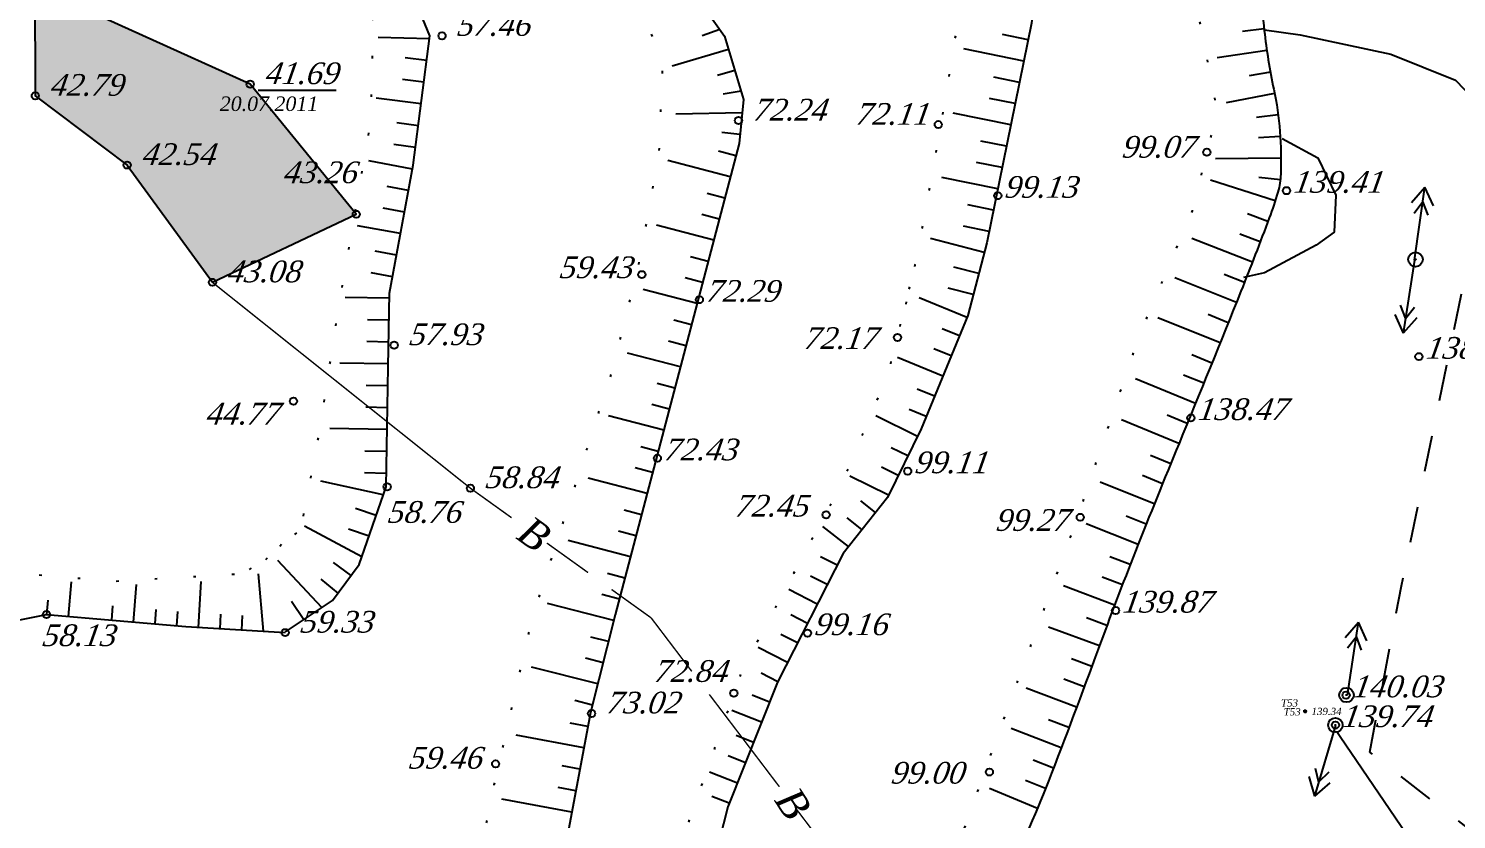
# Model space of a CAD drawing. Header units: millimetres. Extents: x 1400 to 7029, y -1119 to 1612.
# Drawn here: x 3238.3 to 3297.4, y 1371.9 to 1404.7 of the extents above; entities that cross this region are included whole.
import ezdxf
from ezdxf.enums import TextEntityAlignment as Align

# ---------------------------------------------------------------- set-up
doc = ezdxf.new("R2010")
doc.units = ezdxf.units.MM
doc.set_wipeout_variables(frame=1)
doc.linetypes.add('ADOT1', pattern=[1.6, 0.1, -1.5])
doc.linetypes.add('AHIDDEN2', pattern=[3, 1.5, -1.5])
for name, color, linetype in [('01_Горизонт_44', 7, 'Continuous'), ('01_Горизонт_58', 7, 'Continuous'), ('01_Горизонт_72', 7, 'Continuous'), ('01_Горизонт_86', 7, 'Continuous'), ('01_Завод', 7, 'Continuous'), ('01_Північ', 7, 'Continuous'), ('02_Горизонт_100', 7, 'Continuous'), ('02_Горизонт_112', 7, 'Continuous'), ('CONT-MNR', 7, 'Continuous'), ('NOMERA', 7, 'Continuous'), ('ВЫСОТЫ', 7, 'Continuous'), ('НАДЗЕМКА', 7, 'Continuous'), ('НОМЕРА', 7, 'Continuous'), ('ПИКЕТЫ', 7, 'Continuous'), ('РАСТИТ', 7, 'Continuous'), ('ТОЧКИ', 7, 'Continuous')]:
    doc.layers.add(name, color=color, linetype=linetype)
doc.styles.add('grad', font='timesi.ttf')
doc.styles.add('russ', font='timesi.ttf')
doc.styles.add('universw', font='timesi.ttf', dxfattribs={"oblique": 10})
doc.linetypes.add('TUBE1', pattern='A,3.5,-1,["В",grad,S=2,R=0,X=0,Y=-1],-2,3.5,-2,8,-2,8,-2,8,-2', length=42)

# ---------------------------------------------------------------- blocks, each defined once
blk = doc.blocks.new('A$C29341465')
at = {"color": 0, "linetype": 'ByBlock', "lineweight": -2}
for p, q in [((0.5, 1.25), (0, 1.25)), ((1.24, 2), (1.24, 2.5)), ((1.24, 0.5), (1.24, 0)), ((2, 1.25), (2.5, 1.25))]:
    blk.add_line(p, q, dxfattribs=at)
blk.add_circle((1.24, 1.25), 0.75, dxfattribs=at)
blk = doc.blocks.new('point_s')
at = {"color": 0, "xscale": 0.2, "yscale": 0.2, "zscale": 0.2}
blk.add_blockref('A$C29341465', (-0.25, -0.25), dxfattribs=at)
at = {"layer": 'NOMERA', "color": 1, "style": 'russ'}
blk.add_attdef('NN', text='', height=1, dxfattribs=at).set_placement((-2.16, 0.35), align=Align.BOTTOM_CENTER)
at = {"layer": 'ВЫСОТЫ', "color": 1, "style": 'russ'}
blk.add_attdef('H_VER', (0.88, -0.52), '', height=1, dxfattribs=at)
at = {"layer": 'ВЫСОТЫ', "color": 0, "style": 'russ'}
blk.add_attdef('H_ZEM', (1.19, -1.98), '', height=1, dxfattribs=at)
at = {"layer": 'НОМЕРА', "color": 1, "linetype": 'Continuous', "style": 'russ'}
blk.add_attdef('NAZV', text='', height=1, dxfattribs=at).set_placement((-0.62, -0.07), align=Align.MIDDLE_RIGHT)
at = {"layer": 'ТОЧКИ', "style": 'russ'}
for tag, p in [('T_ST--T_OR', (-0.02, -4.67)), ('H_ST-I-Z', (-0.02, -7.21)), ('S-G_UG-V_UG-V', (0.02, -9.54))]:
    blk.add_attdef(tag, text='', height=1, dxfattribs=at).set_placement(p, align=Align.CENTER)
blk = doc.blocks.new('108')
at = {"color": 0, "linetype": 'Continuous', "lineweight": 0}
blk.add_wipeout([(0.506, -0.115), (0.515, -0.061), (0.519, -0.007), (0.517, 0.047), (0.509, 0.101), (0.496, 0.154), (0.477, 0.205), (0.453, 0.253), (0.424, 0.299), (0.39, 0.342), (0.352, 0.381), (0.31, 0.416), (0.265, 0.446), (0.217, 0.471), (0.166, 0.491), (0.114, 0.506), (0.06, 0.515), (0.006, 0.519), (-0.048, 0.517), (-0.102, 0.509), (-0.155, 0.496), (-0.206, 0.477), (-0.255, 0.453), (-0.301, 0.424), (-0.343, 0.39), (-0.382, 0.352), (-0.417, 0.31), (-0.447, 0.265), (-0.472, 0.217), (-0.493, 0.166), (-0.507, 0.114), (-0.517, 0.06), (-0.52, 0.006), (-0.518, -0.048), (-0.51, -0.102), (-0.497, -0.155), (-0.478, -0.206), (-0.454, -0.255), (-0.425, -0.301), (-0.391, -0.343), (-0.353, -0.382), (-0.311, -0.417), (-0.266, -0.447), (-0.218, -0.472), (-0.167, -0.493), (-0.115, -0.507), (-0.061, -0.517), (-0.007, -0.52), (0.047, -0.518), (0.101, -0.51), (0.154, -0.497), (0.205, -0.478), (0.253, -0.454), (0.299, -0.425), (0.342, -0.391), (0.381, -0.353), (0.416, -0.311), (0.446, -0.266), (0.471, -0.218), (0.492, -0.167)], dxfattribs=at)
at = {"linetype": 'Continuous'}
h = blk.add_hatch(color=0, dxfattribs=at)
edge = h.paths.add_edge_path()
edge.add_arc((0, 0), 0.0196, 0, 360)
at = {"color": 0, "linetype": 'Continuous'}
for radius in [0.5, 0.0196]:
    blk.add_circle((0, 0), radius, dxfattribs=at)
blk = doc.blocks.new('115_3')
at = {"color": 0, "linetype": 'Continuous'}
for p, q in [((0, 0), (5.1, 0)), ((3.223, 0.492), (4.098, 0)), ((3.223, -0.492), (4.098, 0)), ((3.907, 0.759), (5.1, 0)), ((3.907, -0.759), (5.1, 0))]:
    blk.add_line(p, q, dxfattribs=at)

msp = doc.modelspace()

# ---------------------------------------------------------------- hatches: boundary and pattern name
at = {"linetype": 'Continuous', "lineweight": 50}
msp.add_hatch(color=4, dxfattribs=at).paths.add_polyline_path([(3238.5433, 1406.4555), (3238.5613, 1401.9315), (3242.3683, 1399.0635), (3245.8963, 1394.2035), (3251.8573, 1397.0205), (3247.4623, 1402.4145)])

# ---------------------------------------------------------------- linework, layer by layer
at = {"color": 3, "linetype": 'Continuous'}
msp.add_lwpolyline([(3238.5433, 1406.4555), (3238.5613, 1401.9315), (3242.3683, 1399.0635), (3245.8963, 1394.2035), (3251.8573, 1397.0205), (3247.4623, 1402.4145), (3238.5433, 1406.4555)], dxfattribs=at)
at = {"color": 5, "linetype": 'TUBE1', "const_width": 0.06, "flags": 128}
msp.add_lwpolyline([(3245.8963, 1394.2035), (3256.5823, 1385.6745)], dxfattribs=at)
at = {"color": 5, "linetype": 'Continuous', "const_width": 0.06, "flags": 128}
for points in [[(3256.5823, 1385.6745), (3258.2885, 1384.4503)], [(3259.751, 1383.401), (3261.4573, 1382.1767)], [(3262.4323, 1381.4772), (3264.0703, 1380.3019)], [(3264.0703, 1380.3019), (3265.7536, 1378.0845)], [(3266.4792, 1377.1287), (3269.3815, 1373.3055)], [(3270.1071, 1372.3497), (3273.0094, 1368.5266)]]:
    msp.add_lwpolyline(points, dxfattribs=at)
at = {"layer": '01_Горизонт_44', "linetype": 'Continuous'}
for p, q in [((3254.8918, 1404.2895), (3252.7622, 1404.3424)), ((3254.7757, 1403.3902), (3253.8831, 1403.5054)), ((3254.6595, 1402.4909), (3253.7669, 1402.6061)), ((3254.5434, 1401.5915), (3252.6742, 1401.8329)), ((3254.4273, 1400.6922), (3253.5347, 1400.8075)), ((3254.3111, 1399.7929), (3253.4186, 1399.9082)), ((3254.1861, 1398.895), (3252.3703, 1399.2308)), ((3254.0212, 1398.0033), (3253.1363, 1398.167)), ((3253.8564, 1397.1116), (3252.9714, 1397.2753)), ((3253.6915, 1396.22), (3251.9045, 1396.5504)), ((3253.5266, 1395.3283), (3252.6416, 1395.4919)), ((3253.3617, 1394.4366), (3252.4767, 1394.6003)), ((3253.2317, 1393.5414), (3251.3915, 1393.5762)), ((3253.2145, 1392.6348), (3252.3147, 1392.6518)), ((3253.1974, 1391.7282), (3252.2976, 1391.7452)), ((3253.1803, 1390.8215), (3251.1809, 1390.8593)), ((3253.1638, 1389.9149), (3252.2639, 1389.9312)), ((3253.1474, 1389.0083), (3252.2475, 1389.0246)), ((3253.1309, 1388.1016), (3250.7575, 1388.1446)), ((3253.1145, 1387.195), (3252.2146, 1387.2113)), ((3252.9729, 1385.4008), (3250.3917, 1385.963)), ((3253.098, 1386.2883), (3252.1982, 1386.3046)), ((3252.6788, 1384.5431), (3251.8274, 1384.835)), ((3252.0905, 1382.8276), (3249.707, 1384.0976)), ((3252.3846, 1383.6853), (3251.5333, 1383.9773)), ((3250.4336, 1380.7282), (3248.6014, 1382.6715)), ((3251.6407, 1382.0518), (3250.9183, 1382.5885)), ((3239.9328, 1380.3581), (3240.0568, 1381.797)), ((3242.624, 1380.1261), (3242.7589, 1381.6901)), ((3245.3163, 1379.9074), (3245.4316, 1381.8104)), ((3248.0125, 1379.744), (3247.8074, 1382.1191)), ((3251.0999, 1381.3239), (3250.4062, 1381.8994)), ((3239.0357, 1380.4354), (3239.0872, 1381.0332)), ((3241.727, 1380.2034), (3241.7785, 1380.8012)), ((3243.5211, 1380.0487), (3243.5727, 1380.6465)), ((3244.4182, 1379.9714), (3244.4697, 1380.5692)), ((3249.6785, 1380.2261), (3249.1802, 1380.9755)), ((3246.215, 1379.853), (3246.2513, 1380.4519)), ((3247.1138, 1379.7985), (3247.1501, 1380.3974))]:
    msp.add_line(p, q, dxfattribs=at)
at = {"layer": '01_Горизонт_44', "linetype": 'Continuous', "flags": 128}
for points in [[(3248.9235, 1379.724), (3250.8758, 1381.0222), (3251.9819, 1382.511), (3253.088, 1385.7366), (3253.178, 1390.7011), (3253.2357, 1393.7554), (3254.2161, 1399.0572), (3254.9082, 1404.4166), (3254.163, 1406.2315), (3250.979, 1409.1509), (3247.5722, 1409.4232), (3243.8927, 1409.3324), (3241.3943, 1409.4232), (3238.6688, 1410.3764), (3236.1705, 1411.7835)], [(3183.0323, 1380.9529), (3193.4683, 1379.4375), (3204.151, 1378.1706), (3213.2173, 1377.0195), (3221.8835, 1376.2039), (3226.119, 1375.54), (3228.6163, 1375.7205), (3231.5256, 1377.9526), (3233.9773, 1379.4345), (3239.0233, 1380.4365), (3244.7898, 1379.9393), (3248.9113, 1379.6895)]]:
    msp.add_lwpolyline(points, dxfattribs=at)
at = {"layer": '01_Горизонт_44', "linetype": 'ADOT1', "flags": 128}
for points in [[(3234.8986, 1409.9679), (3236.9881, 1408.1523), (3238.9868, 1407.3806), (3244.1199, 1407.426), (3249.2075, 1407.1083), (3251.0699, 1406.7906), (3252.5689, 1405.0658), (3252.4326, 1400.7991), (3251.1559, 1393.3995), (3250.2847, 1387.8132), (3249.6312, 1384.4033), (3248.5591, 1383.098), (3247.1139, 1382.0952)], [(3249.377, 1383.8263), (3247.4321, 1382.1395), (3241.854, 1381.8095), (3236.9733, 1382.2128), (3234.3311, 1382.3228), (3230.4045, 1380.5994), (3227.3953, 1378.0325), (3225.3277, 1377.2933), (3220.7406, 1377.5867), (3207.0015, 1379.311), (3202.4877, 1379.971), (3193.9192, 1380.6325), (3189.1853, 1381.1825), (3182.8603, 1380.9259)]]:
    msp.add_lwpolyline(points, dxfattribs=at)
at = {"layer": '01_Горизонт_44', "color": 0, "linetype": 'Continuous'}
msp.add_lwpolyline([(3247.7921, 1402.1686), (3251.0285, 1402.1686)], dxfattribs=at)
at = {"layer": '01_Горизонт_44', "color": 7, "linetype": 'Continuous'}
for centre in [(3255.4093, 1404.4155), (3247.4623, 1402.4145), (3238.5613, 1401.9315), (3242.3683, 1399.0635), (3251.8573, 1397.0205), (3245.8963, 1394.2035), (3253.4263, 1391.5995), (3249.2533, 1389.2775), (3253.1366, 1385.7301), (3239.0233, 1380.4365), (3248.9113, 1379.6895)]:
    msp.add_circle(centre, 0.15, dxfattribs=at)
at = {"layer": '01_Горизонт_58', "color": 0, "linetype": 'Continuous'}
for p, q in [((3266.9214, 1404.6712), (3266.1874, 1404.4111)), ((3267.2774, 1403.8517), (3264.9463, 1403.156)), ((3267.5361, 1402.9849), (3266.8174, 1402.7705)), ((3267.7947, 1402.1182), (3267.048, 1401.9978)), ((3267.841, 1401.2312), (3265.0908, 1401.1674)), ((3267.7509, 1400.3311), (3267.0047, 1400.4058)), ((3267.5804, 1399.4456), (3266.855, 1399.6362)), ((3267.3505, 1398.5708), (3264.7658, 1399.2498)), ((3267.1207, 1397.6959), (3266.3953, 1397.8865)), ((3266.661, 1395.9462), (3264.2897, 1396.5692)), ((3266.8909, 1396.8211), (3266.1655, 1397.0117)), ((3266.4312, 1395.0714), (3265.7058, 1395.262)), ((3266.2014, 1394.1966), (3265.476, 1394.3871)), ((3265.9716, 1393.3217), (3263.7354, 1393.9092)), ((3265.7417, 1392.4469), (3265.0163, 1392.6375)), ((3265.5119, 1391.572), (3264.7865, 1391.7626)), ((3265.2821, 1390.6972), (3263.0861, 1391.2741)), ((3265.0522, 1389.8224), (3264.3268, 1390.0129)), ((3264.8224, 1388.9475), (3264.097, 1389.1381)), ((3264.5926, 1388.0727), (3262.3045, 1388.6738)), ((3264.3627, 1387.1978), (3263.6374, 1387.3884)), ((3264.1329, 1386.323), (3263.4075, 1386.5136)), ((3263.9031, 1385.4482), (3261.4665, 1386.0883)), ((3263.6732, 1384.5733), (3262.9479, 1384.7639)), ((3263.2136, 1382.8236), (3260.6284, 1383.5028)), ((3263.4434, 1383.6985), (3262.718, 1383.889)), ((3262.9838, 1381.9488), (3262.2584, 1382.1394)), ((3262.7539, 1381.074), (3262.0285, 1381.2645)), ((3262.5262, 1380.1986), (3259.7821, 1380.8926)), ((3262.3044, 1379.3217), (3261.5773, 1379.5055)), ((3261.8609, 1377.5678), (3259.1139, 1378.2625)), ((3262.0827, 1378.4447), (3261.3556, 1378.6286)), ((3261.6391, 1376.6909), (3260.912, 1376.8748)), ((3261.4527, 1375.8062), (3260.7155, 1375.9443)), ((3261.2861, 1374.9172), (3258.4738, 1375.444)), ((3261.1196, 1374.0281), (3260.3824, 1374.1662)), ((3260.7865, 1372.25), (3257.8848, 1372.7936)), ((3260.953, 1373.139), (3260.2159, 1373.2771))]:
    msp.add_line(p, q, dxfattribs=at)
at = {"layer": '01_Горизонт_58', "color": 0, "linetype": 'ADOT1', "flags": 128}
msp.add_lwpolyline([(3246.5929, 1328.3785), (3247.0099, 1331.4339), (3248.3724, 1336.9337), (3249.9871, 1342.7861), (3250.5988, 1344.8693), (3253.1649, 1353.4763), (3255.0119, 1359.0825), (3256.1485, 1366.3209), (3257.5748, 1373.3798), (3259.1376, 1380.2633), (3262.4856, 1390.5925), (3263.6223, 1395.2052), (3264.4037, 1399.605), (3264.5457, 1403.0822), (3263.4104, 1406.5944), (3262.2738, 1409.362), (3262.7, 1410.8523), (3263.6946, 1412.2716), (3265.4705, 1413.7618), (3265.9678, 1415.6069), (3264.547, 1416.9552), (3262.4869, 1417.381), (3260.0006, 1417.0972), (3253.8913, 1416.8133), (3252.3995, 1416.3875), (3247.2848, 1415.394), (3244.4259, 1414.6959), (3241.7264, 1415.6185), (3238.7428, 1418.2441), (3236.3986, 1421.2956), (3233.9122, 1426.405), (3232.2784, 1429.4565), (3226.986, 1438.9658), (3225.2101, 1441.8753), (3225.7071, 1447.0696)], dxfattribs=at)
at = {"layer": '01_Горизонт_58', "color": 0, "linetype": 'Continuous', "flags": 128}
msp.add_lwpolyline([(3265.9243, 1406.0886), (3267.115, 1404.396), (3267.8959, 1401.7792), (3267.7127, 1399.9493), (3262.5847, 1380.43), (3261.5593, 1376.3754), (3259.0065, 1362.7488), (3255.1898, 1348.7378), (3249.9865, 1336.3052), (3248.0387, 1330.8784), (3246.9543, 1328.4062)], dxfattribs=at)
at = {"layer": '01_Горизонт_58', "color": 7, "linetype": 'Continuous'}
for centre in [(3267.6883, 1400.9055), (3263.6833, 1394.5215), (3266.0678, 1393.4831), (3264.3276, 1386.9141), (3256.5823, 1385.6745), (3261.6043, 1376.3415), (3257.6293, 1374.2505)]:
    msp.add_circle(centre, 0.15, dxfattribs=at)
at = {"layer": '01_Горизонт_72', "linetype": 'Continuous'}
for p, q in [((3279.6841, 1404.2522), (3278.6299, 1404.4665)), ((3279.5047, 1403.3699), (3277.0248, 1403.8742)), ((3279.3253, 1402.4877), (3278.2711, 1402.7021)), ((3279.1459, 1401.6055), (3278.0917, 1401.8199)), ((3278.9665, 1400.7233), (3276.5836, 1401.2078)), ((3278.7871, 1399.8411), (3277.7329, 1400.0554)), ((3278.6078, 1398.9589), (3277.5536, 1399.1732)), ((3278.4284, 1398.0767), (3276.117, 1398.5466)), ((3278.249, 1397.1944), (3277.1948, 1397.4088)), ((3278.0696, 1396.3122), (3277.0154, 1396.5266)), ((3277.8679, 1395.4352), (3275.6486, 1396.0138)), ((3277.6408, 1394.564), (3276.6073, 1394.8335)), ((3277.4137, 1393.6929), (3276.3802, 1393.9623))]:
    msp.add_line(p, q, dxfattribs=at)
at = {"layer": '01_Горизонт_72', "color": 0, "linetype": 'Continuous'}
for p, q in [((3277.1143, 1392.7547), (3275.1688, 1393.555)), ((3276.8428, 1391.9863), (3276.1273, 1392.2806)), ((3276.4992, 1391.1508), (3275.7836, 1391.4452)), ((3276.1555, 1390.3154), (3274.2782, 1391.0876)), ((3275.8118, 1389.4799), (3275.0962, 1389.7743)), ((3275.4681, 1388.6444), (3274.7526, 1388.9388)), ((3275.1026, 1387.8188), (3273.3761, 1388.6691)), ((3274.7034, 1387.0084), (3274.0078, 1387.351)), ((3274.3043, 1386.198), (3273.6087, 1386.5405)), ((3273.9052, 1385.3875), (3272.3064, 1386.1749)), ((3273.3628, 1384.6677), (3272.7539, 1385.1504)), ((3272.2404, 1383.2518), (3271.1828, 1384.0902)), ((3272.8016, 1383.9597), (3272.1927, 1384.4425)), ((3271.7713, 1382.4848), (3271.0799, 1382.8363)), ((3271.3619, 1381.6795), (3270.6705, 1382.031)), ((3270.9525, 1380.8742), (3269.7762, 1381.4722)), ((3270.5431, 1380.0689), (3269.8517, 1380.4204)), ((3270.1337, 1379.2636), (3269.4423, 1379.6151)), ((3269.7243, 1378.4583), (3268.5062, 1379.0776)), ((3269.3149, 1377.653), (3268.6235, 1378.0045)), ((3268.9786, 1376.8147), (3268.2602, 1377.1009)), ((3268.6442, 1375.9754), (3267.4076, 1376.4682)), ((3268.3098, 1375.1362), (3267.5914, 1375.4225)), ((3267.9754, 1374.297), (3267.257, 1374.5833)), ((3267.6411, 1373.4578), (3266.4938, 1373.9149)), ((3267.3067, 1372.6185), (3266.5882, 1372.9048))]:
    msp.add_line(p, q, dxfattribs=at)
at = {"layer": '01_Горизонт_72', "linetype": 'Continuous', "flags": 128}
msp.add_lwpolyline([(3244.5508, 1446.4994), (3245.3849, 1445.5947), (3246.1261, 1444.4964), (3246.9414, 1441.6828), (3248.3845, 1437.2187), (3249.7466, 1434.4471), (3251.9157, 1434.2959), (3256.7585, 1434.044), (3261.4499, 1434.2455), (3265.5865, 1434.5983), (3269.2186, 1434.3463), (3277.3151, 1433.2881), (3279.232, 1431.6251), (3280.0896, 1428.7023), (3280.8463, 1424.9228), (3280.7958, 1421.5968), (3280.8921, 1415.2526), (3279.8245, 1404.9428), (3277.9739, 1395.8417), (3277.1865, 1392.8217)], dxfattribs=at)
at = {"layer": '01_Горизонт_72', "linetype": 'ADOT1', "flags": 128}
msp.add_lwpolyline([(3274.7755, 1394.0224), (3273.8826, 1390.4186), (3271.9284, 1385.7877), (3269.9691, 1382.1459), (3267.8559, 1378.1798), (3265.5702, 1371.7132), (3263.9317, 1366.5134), (3261.5166, 1356.4688), (3260.4815, 1350.304), (3260.0035, 1345.232), (3259.6585, 1341.8263), (3258.5803, 1337.8171), (3255.6974, 1330.804), (3251.9712, 1319.7678), (3247.1993, 1305.9439), (3245.6713, 1301.4228), (3243.1961, 1293.1523), (3242.9248, 1292.1991)], dxfattribs=at)
at = {"layer": '01_Горизонт_72', "color": 0, "linetype": 'Continuous', "flags": 128}
msp.add_lwpolyline([(3277.1865, 1392.8217), (3275.2599, 1388.1383), (3273.8587, 1385.2932), (3272.0196, 1382.9733), (3269.3048, 1377.6333), (3267.2468, 1372.4683), (3265.6265, 1366.1387), (3264.094, 1360.8862), (3262.7318, 1354.9574), (3261.7685, 1348.3918), (3261.4182, 1342.7016), (3261.243, 1339.7251), (3259.9224, 1335.541), (3257.8206, 1330.8138), (3256.507, 1325.9552), (3253.8803, 1319.0587), (3252.5229, 1313.8938), (3249.1982, 1301.6271), (3247.9827, 1294.503), (3247.4792, 1291.3467)], dxfattribs=at)
at = {"layer": '01_Горизонт_72', "color": 7, "linetype": 'Continuous'}
for centre in [(3275.9663, 1400.7393), (3278.4266, 1397.7917), (3274.2733, 1391.9213), (3274.6983, 1386.381), (3271.3175, 1384.5715), (3270.5473, 1379.6714), (3267.4951, 1377.1813)]:
    msp.add_circle(centre, 0.15, dxfattribs=at)
at = {"layer": '01_Горизонт_86', "linetype": 'Continuous'}
for p, q in [((3279.6841, 1404.2522), (3278.6299, 1404.4665)), ((3279.5047, 1403.3699), (3277.0248, 1403.8742)), ((3279.3253, 1402.4877), (3278.2711, 1402.7021)), ((3279.1459, 1401.6055), (3278.0917, 1401.8199)), ((3278.9665, 1400.7233), (3276.5836, 1401.2078)), ((3278.7871, 1399.8411), (3277.7329, 1400.0554)), ((3278.6078, 1398.9589), (3277.5536, 1399.1732)), ((3278.4284, 1398.0767), (3276.117, 1398.5466)), ((3278.249, 1397.1944), (3277.1948, 1397.4088)), ((3278.0696, 1396.3122), (3277.0154, 1396.5266)), ((3277.8679, 1395.4352), (3275.6486, 1396.0138)), ((3277.6408, 1394.564), (3276.6073, 1394.8335)), ((3277.4137, 1393.6929), (3276.3802, 1393.9623))]:
    msp.add_line(p, q, dxfattribs=at)
at = {"layer": '01_Горизонт_86', "color": 0, "linetype": 'Continuous'}
for p, q in [((3277.1143, 1392.7547), (3275.1688, 1393.555)), ((3276.8428, 1391.9863), (3276.1273, 1392.2806)), ((3276.4992, 1391.1508), (3275.7836, 1391.4452)), ((3276.1555, 1390.3154), (3274.2782, 1391.0876)), ((3275.8118, 1389.4799), (3275.0962, 1389.7743)), ((3275.4681, 1388.6444), (3274.7526, 1388.9388)), ((3275.1026, 1387.8188), (3273.3761, 1388.6691)), ((3274.7034, 1387.0084), (3274.0078, 1387.351)), ((3274.3043, 1386.198), (3273.6087, 1386.5405)), ((3273.9052, 1385.3875), (3272.3064, 1386.1749)), ((3273.3628, 1384.6677), (3272.7539, 1385.1504)), ((3272.2404, 1383.2518), (3271.1828, 1384.0902)), ((3272.8016, 1383.9597), (3272.1927, 1384.4425)), ((3271.7713, 1382.4848), (3271.0799, 1382.8363)), ((3271.3619, 1381.6795), (3270.6705, 1382.031)), ((3270.9525, 1380.8742), (3269.7762, 1381.4722)), ((3270.5431, 1380.0689), (3269.8517, 1380.4204)), ((3270.1337, 1379.2636), (3269.4423, 1379.6151)), ((3269.7243, 1378.4583), (3268.5062, 1379.0776)), ((3269.3149, 1377.653), (3268.6235, 1378.0045)), ((3268.9786, 1376.8147), (3268.2602, 1377.1009)), ((3268.6442, 1375.9754), (3267.4076, 1376.4682)), ((3268.3098, 1375.1362), (3267.5914, 1375.4225)), ((3267.9754, 1374.297), (3267.257, 1374.5833)), ((3267.6411, 1373.4578), (3266.4938, 1373.9149)), ((3267.3067, 1372.6185), (3266.5882, 1372.9048))]:
    msp.add_line(p, q, dxfattribs=at)
at = {"layer": '01_Горизонт_86', "linetype": 'Continuous', "flags": 128}
msp.add_lwpolyline([(3244.5508, 1446.4994), (3245.3849, 1445.5947), (3246.1261, 1444.4964), (3246.9414, 1441.6828), (3248.3845, 1437.2187), (3249.7466, 1434.4471), (3251.9157, 1434.2959), (3256.7585, 1434.044), (3261.4499, 1434.2455), (3265.5865, 1434.5983), (3269.2186, 1434.3463), (3277.3151, 1433.2881), (3279.232, 1431.6251), (3280.0896, 1428.7023), (3280.8463, 1424.9228), (3280.7958, 1421.5968), (3280.8921, 1415.2526), (3279.8245, 1404.9428), (3277.9739, 1395.8417), (3277.1865, 1392.8217)], dxfattribs=at)
at = {"layer": '01_Горизонт_86', "linetype": 'ADOT1', "flags": 128}
msp.add_lwpolyline([(3274.6316, 1393.3015, 0.0020134), (3274.9897, 1394.8329, 0.0089126), (3275.0631, 1395.1805, 0.0048449), (3276.0906, 1400.8161, 0.0050339), (3276.9722, 1406.2586, 0.0183134), (3277.9983, 1415.229, 0.0439116), (3277.9587, 1419.0003, 0.0003073), (3277.8183, 1420.4161, 0.0001973), (3277.5973, 1422.6209, 0.000379), (3277.4536, 1424.0383, 0.0002643), (3277.245, 1426.0703, 0.0905494), (3276.6254, 1428.1972, 0.1225295), (3275.5537, 1429.4493, 0.0745393), (3274.2335, 1430.1203, 0.0582693), (3272.3826, 1430.5052, 0.0051551), (3270.3191, 1430.6672, 0.0102771), (3269.282, 1430.7164, 0.0067247), (3266.7768, 1430.7501, 0.0090382), (3264.9129, 1430.7164, 0.0202118), (3263.1961, 1430.5847, 0.0183197), (3261.319, 1430.2941, 0.0277738), (3259.9182, 1429.9427, 0.0213223), (3258.1479, 1429.3085, 0.0531839), (3256.8701, 1428.6223, -0.0509763), (3255.5405, 1427.9006, -0.0411602), (3254.6976, 1427.6277, -0.023055), (3253.1446, 1427.3374, -0.0749534), (3251.3797, 1427.3568, -0.1437747), (3250.5372, 1427.7598, -0.0807594), (3249.8762, 1428.5808, -0.0431692), (3249.0573, 1430.3644, -0.0064624), (3247.7988, 1434.0246, -0.0125972), (3247.2252, 1435.9257, -0.0048742), (3246.6125, 1438.2461, 0.0049618), (3246.0103, 1440.5255, 0.0091363), (3245.1458, 1443.4602, 0.0755264), (3244.982, 1443.7944, 0.0018486), (3244.8649, 1443.9621, 0.0010531), (3244.6574, 1444.2552, 0.0007081), (3244.5883, 1444.3522, 0.00018), (3244.3157, 1444.7331, 0.0492161), (3244.0202, 1445.0701, 0.0324442), (3243.4956, 1445.5012)], format="xyb", dxfattribs=at)
msp.add_lwpolyline([(3274.7755, 1394.0224), (3273.8826, 1390.4186), (3271.9284, 1385.7877), (3269.9691, 1382.1459), (3267.8559, 1378.1798), (3265.5702, 1371.7132), (3263.9317, 1366.5134), (3261.5166, 1356.4688), (3260.4815, 1350.304), (3260.0035, 1345.232), (3259.6585, 1341.8263), (3258.5803, 1337.8171), (3255.6974, 1330.804), (3251.9712, 1319.7678), (3247.1993, 1305.9439), (3245.6713, 1301.4228), (3243.1961, 1293.1523), (3242.9248, 1292.1991)], dxfattribs=at)
at = {"layer": '01_Горизонт_86', "color": 0, "linetype": 'Continuous', "flags": 128}
msp.add_lwpolyline([(3277.1865, 1392.8217), (3275.2599, 1388.1383), (3273.8587, 1385.2932), (3272.0196, 1382.9733), (3269.3048, 1377.6333), (3267.2468, 1372.4683), (3265.6265, 1366.1387), (3264.094, 1360.8862), (3262.7318, 1354.9574), (3261.7685, 1348.3918), (3261.4182, 1342.7016), (3261.243, 1339.7251), (3259.9224, 1335.541), (3257.8206, 1330.8138), (3256.507, 1325.9552), (3253.8803, 1319.0587), (3252.5229, 1313.8938), (3249.1982, 1301.6271), (3247.9827, 1294.503), (3247.4792, 1291.3467)], dxfattribs=at)
at = {"layer": '01_Горизонт_86', "color": 7, "linetype": 'Continuous'}
for centre in [(3275.9663, 1400.7393), (3278.4266, 1397.7917), (3274.2733, 1391.9213), (3274.6983, 1386.381), (3271.3175, 1384.5715), (3270.5473, 1379.6714), (3267.4951, 1377.1813)]:
    msp.add_circle(centre, 0.15, dxfattribs=at)
at = {"layer": '01_Завод', "color": 250, "linetype": 'Continuous', "flags": 128}
msp.add_lwpolyline([(3365.6788, 1313.354), (3364.2561, 1313.5182), (3365.1018, 1341.2335), (3356.1311, 1345.4172), (3352.2837, 1346.6028), (3340.0252, 1348.7366), (3327.1826, 1350.9721), (3314.5053, 1356.8349), (3299.9489, 1366.1175), (3297.4235, 1368.2822), (3292.3823, 1375.715)], dxfattribs=at)
at = {"layer": '01_Північ', "linetype": 'AHIDDEN2', "flags": 128}
msp.add_lwpolyline([(3358.3041, 1347.1006), (3350.7347, 1348.58), (3340.8617, 1349.9772), (3330.8241, 1351.9497), (3324.818, 1353.5935), (3319.3412, 1354.9823), (3311.0533, 1362.7358), (3300.6692, 1369.4398), (3294.4958, 1374.2283), (3293.8421, 1374.7361), (3295.1494, 1381.6286), (3298.4023, 1397.4654), (3302.2346, 1411.5023), (3308.5905, 1436.5416), (3314.5285, 1454.9299)], dxfattribs=at)
at = {"layer": '02_Горизонт_100', "color": 0, "linetype": 'Continuous'}
for p, q in [((3289.4604, 1404.6986), (3288.5659, 1404.5992)), ((3289.5751, 1403.8049), (3287.5211, 1403.5044)), ((3289.7212, 1402.9159), (3288.8358, 1402.7543)), ((3289.8967, 1402.0322), (3287.8839, 1401.6343)), ((3290.0416, 1401.1431), (3289.149, 1401.0282)), ((3290.1268, 1400.2463), (3289.2286, 1400.1892)), ((3290.1591, 1399.3459), (3287.4515, 1399.3231)), ((3289.9168, 1397.5731), (3287.2425, 1398.4367)), ((3290.1341, 1398.4457), (3289.2399, 1398.5472)), ((3289.6174, 1396.7234), (3288.7745, 1397.0388)), ((3288.9748, 1395.0398), (3286.4613, 1396.0181)), ((3289.2989, 1395.8806), (3288.4581, 1396.2015)), ((3288.311, 1393.3646), (3285.7666, 1394.3849)), ((3288.6453, 1394.2013), (3287.8087, 1394.5332)), ((3287.6379, 1391.693), (3285.0641, 1392.7337)), ((3287.975, 1392.5285), (3287.1402, 1392.8647)), ((3287.2995, 1390.8579), (3286.4656, 1391.1965)), ((3286.6192, 1389.1892), (3284.1306, 1390.208)), ((3286.96, 1390.0233), (3286.1266, 1390.3631)), ((3285.9342, 1387.5225), (3283.5527, 1388.5053)), ((3286.2773, 1388.3556), (3285.4449, 1388.6978)), ((3285.5916, 1386.6891), (3284.7587, 1387.0301)), ((3284.9138, 1385.0195), (3282.6758, 1385.9205)), ((3285.2515, 1385.8548), (3284.4176, 1386.1933)), ((3284.2456, 1383.3459), (3282.0907, 1384.1991)), ((3284.5785, 1384.1832), (3283.7427, 1384.5169)), ((3283.9155, 1382.5075), (3283.0773, 1382.8352)), ((3283.5896, 1381.6675), (3282.7497, 1381.991)), ((3283.2679, 1380.8259), (3281.1507, 1381.629)), ((3282.6373, 1379.1378), (3280.5239, 1379.9152)), ((3282.9505, 1379.9827), (3282.1074, 1380.2976)), ((3282.326, 1378.2923), (3281.4819, 1378.6043)), ((3282.0125, 1377.4476), (3281.1692, 1377.762)), ((3281.6966, 1376.6038), (3279.6009, 1377.3917)), ((3281.3783, 1375.7609), (3280.5368, 1376.0799)), ((3281.0577, 1374.9188), (3278.9861, 1375.7109)), ((3280.7348, 1374.0777), (3279.895, 1374.4014)), ((3280.4086, 1373.2378), (3279.5717, 1373.5687)), ((3280.0693, 1372.4031), (3278.0866, 1373.2315))]:
    msp.add_line(p, q, dxfattribs=at)
at = {"layer": '02_Горизонт_100', "color": 0, "linetype": 'ADOT1', "flags": 128}
msp.add_lwpolyline([(3213.3879, 1259.7428), (3222.6791, 1263.739), (3230.8088, 1267.6063), (3238.4224, 1270.958), (3242.8099, 1273.4073), (3246.6812, 1276.3722), (3249.1331, 1279.9817), (3253.2625, 1294.4196), (3255.5853, 1302.541), (3257.0047, 1309.1154), (3262.4891, 1325.7447), (3265.07, 1333.2215), (3268.038, 1341.9874), (3270.0382, 1351.2689), (3271.8448, 1358.359), (3274.2966, 1363.9021), (3276.1032, 1368.9296), (3278.0389, 1374.3438), (3281.7166, 1384.3988), (3284.2975, 1392.0045), (3286.4913, 1397.1609), (3287.5236, 1401.286), (3286.7493, 1405.2822), (3286.4913, 1407.2159), (3286.1686, 1410.6964), (3288.1043, 1415.2083), (3288.4914, 1421.9116), (3287.201, 1429.5173), (3286.5981, 1436.1318)], dxfattribs=at)
at = {"layer": '02_Горизонт_100', "color": 30, "linetype": 'Continuous', "flags": 128}
msp.add_lwpolyline([(3290.2148, 1400.1605), (3291.6899, 1399.3566), (3292.4274, 1397.8157), (3292.3603, 1396.2749), (3291.6228, 1395.7389), (3289.4773, 1394.6), (3288.6057, 1394.3991)], dxfattribs=at)
at = {"layer": '02_Горизонт_100', "color": 7, "linetype": 'Continuous'}
for centre in [(3287.0884, 1399.5924), (3290.388, 1398.0004), (3286.4287, 1388.5834), (3281.8471, 1384.4681), (3283.3103, 1380.6053), (3278.0805, 1373.9153)]:
    msp.add_circle(centre, 0.15, dxfattribs=at)
at = {"layer": '02_Горизонт_112', "color": 0, "linetype": 'Continuous'}
for p, q in [((3289.4604, 1404.6986), (3288.5659, 1404.5992)), ((3289.5751, 1403.8049), (3287.5211, 1403.5044)), ((3289.7212, 1402.9159), (3288.8358, 1402.7543)), ((3289.8967, 1402.0322), (3287.8839, 1401.6343)), ((3290.0416, 1401.1431), (3289.149, 1401.0282)), ((3290.1268, 1400.2463), (3289.2286, 1400.1892)), ((3290.1591, 1399.3459), (3287.4515, 1399.3231)), ((3289.9168, 1397.5731), (3287.2425, 1398.4367)), ((3290.1341, 1398.4457), (3289.2399, 1398.5472)), ((3289.6174, 1396.7234), (3288.7745, 1397.0388)), ((3288.9748, 1395.0398), (3286.4613, 1396.0181)), ((3289.2989, 1395.8806), (3288.4581, 1396.2015)), ((3288.311, 1393.3646), (3285.7666, 1394.3849)), ((3288.6453, 1394.2013), (3287.8087, 1394.5332)), ((3287.6379, 1391.693), (3285.0641, 1392.7337)), ((3287.975, 1392.5285), (3287.1402, 1392.8647)), ((3287.2995, 1390.8579), (3286.4656, 1391.1965)), ((3286.6192, 1389.1892), (3284.1306, 1390.208)), ((3286.96, 1390.0233), (3286.1266, 1390.3631)), ((3285.9342, 1387.5225), (3283.5527, 1388.5053)), ((3286.2773, 1388.3556), (3285.4449, 1388.6978)), ((3285.5916, 1386.6891), (3284.7587, 1387.0301)), ((3284.9138, 1385.0195), (3282.6758, 1385.9205)), ((3285.2515, 1385.8548), (3284.4176, 1386.1933)), ((3284.2456, 1383.3459), (3282.0907, 1384.1991)), ((3284.5785, 1384.1832), (3283.7427, 1384.5169)), ((3283.9155, 1382.5075), (3283.0773, 1382.8352)), ((3283.5896, 1381.6675), (3282.7497, 1381.991)), ((3283.2679, 1380.8259), (3281.1507, 1381.629)), ((3282.6373, 1379.1378), (3280.5239, 1379.9152)), ((3282.9505, 1379.9827), (3282.1074, 1380.2976)), ((3282.326, 1378.2923), (3281.4819, 1378.6043)), ((3282.0125, 1377.4476), (3281.1692, 1377.762)), ((3281.6966, 1376.6038), (3279.6009, 1377.3917)), ((3281.3783, 1375.7609), (3280.5368, 1376.0799)), ((3281.0577, 1374.9188), (3278.9861, 1375.7109)), ((3280.7348, 1374.0777), (3279.895, 1374.4014)), ((3280.4086, 1373.2378), (3279.5717, 1373.5687)), ((3280.0693, 1372.4031), (3278.0866, 1373.2315))]:
    msp.add_line(p, q, dxfattribs=at)
at = {"layer": '02_Горизонт_112', "color": 0, "linetype": 'ADOT1', "flags": 128}
msp.add_lwpolyline([(3213.3879, 1259.7428), (3222.6791, 1263.739), (3230.8088, 1267.6063), (3238.4224, 1270.958), (3242.8099, 1273.4073), (3246.6812, 1276.3722), (3249.1331, 1279.9817), (3253.2625, 1294.4196), (3255.5853, 1302.541), (3257.0047, 1309.1154), (3262.4891, 1325.7447), (3265.07, 1333.2215), (3268.038, 1341.9874), (3270.0382, 1351.2689), (3271.8448, 1358.359), (3274.2966, 1363.9021), (3276.1032, 1368.9296), (3278.0389, 1374.3438), (3281.7166, 1384.3988), (3284.2975, 1392.0045), (3286.4913, 1397.1609), (3287.5236, 1401.286), (3286.7493, 1405.2822), (3286.4913, 1407.2159), (3286.1686, 1410.6964), (3288.1043, 1415.2083), (3288.4914, 1421.9116), (3287.201, 1429.5173), (3286.5981, 1436.1318)], dxfattribs=at)
at = {"layer": '02_Горизонт_112', "color": 0, "linetype": 'Continuous', "flags": 128}
msp.add_lwpolyline([(3289.2502, 1407.9638, 0.0236281), (3289.467, 1404.6392, 0.0240771), (3289.8603, 1402.2098, -0.0332607), (3290.1129, 1400.4454, -0.0269924), (3290.1512, 1398.68, -0.064247), (3290.0321, 1397.9452, -0.0170131), (3289.6733, 1396.8729, -0.0058996), (3288.4982, 1393.832, -0.0027137), (3285.9374, 1387.5304, 0.0038387), (3284.1371, 1383.0715, 0.0060918), (3282.5904, 1379.0102, -0.0045215), (3280.5239, 1373.5321, -0.0249965), (3278.6173, 1369.26, 0.0344665), (3277.2927, 1366.1343, 0.0197839), (3276.7208, 1364.2344, 0.0062553), (3275.228, 1358.1419, 0.0153581), (3273.9112, 1351.5467, -0.0253821), (3273.0342, 1347.5713, -0.0198857), (3271.0593, 1341.3552, 0.0123593), (3267.7323, 1331.405, 0.0011905), (3266.1529, 1326.2181, 0.0021086), (3265.2805, 1323.2837, 0.0242427)], format="xyb", dxfattribs=at)
at = {"layer": '02_Горизонт_112', "color": 30, "linetype": 'Continuous', "flags": 128}
msp.add_lwpolyline([(3290.2148, 1400.1605), (3291.6899, 1399.3566), (3292.4274, 1397.8157), (3292.3603, 1396.2749), (3291.6228, 1395.7389), (3289.4773, 1394.6), (3288.6057, 1394.3991)], dxfattribs=at)
at = {"layer": '02_Горизонт_112', "color": 7, "linetype": 'Continuous'}
for centre in [(3287.0884, 1399.5924), (3290.388, 1398.0004), (3286.4287, 1388.5834), (3281.8471, 1384.4681), (3283.3103, 1380.6053), (3278.0805, 1373.9153)]:
    msp.add_circle(centre, 0.15, dxfattribs=at)
at = {"layer": 'CONT-MNR', "color": 30, "linetype": 'Continuous', "flags": 128}
msp.add_lwpolyline([(3289.4822, 1404.6575), (3290.9572, 1404.4565), (3294.7118, 1403.6526), (3297.3937, 1402.5807), (3298.8687, 1401.0398)], dxfattribs=at)
at = {"layer": 'ПИКЕТЫ', "color": 7, "linetype": 'Continuous'}
msp.add_circle((3295.8746, 1391.1233), 0.15, dxfattribs=at)

# ---------------------------------------------------------------- block references
at = {"color": 7, "linetype": 'Continuous', "xscale": 0.3, "yscale": 0.3, "zscale": 0.3}
msp.add_blockref('point_s', (3291.1603, 1376.4315), dxfattribs=at).add_auto_attribs({'NN': 'T53', 'H_VER': '139.34', 'NAZV': 'T53'})

# ---------------------------------------------------------------- texts
at = {"color": 5, "linetype": 'Continuous', "style": 'grad'}
for rotation, p in [(324.3407, (3258.4263, 1383.613)), (302.961646, (3269.1415, 1372.7523))]:
    msp.add_text('В', height=1.2, rotation=rotation, dxfattribs=at).set_placement(p)
at = {"layer": '01_Горизонт_44', "color": 7, "linetype": 'Continuous', "style": 'universw', "oblique": 10}
for s, p in [('57.46', (3256.0093, 1404.4155)), ('41.69', (3248.0623, 1402.4145)), ('42.79', (3239.1613, 1401.9315)), ('42.54', (3242.9683, 1399.0635)), ('43.26', (3248.8217, 1398.3111)), ('43.08', (3246.4963, 1394.2035)), ('57.93', (3254.0263, 1391.5995)), ('44.77', (3245.6166, 1388.3109)), ('58.76', (3253.1392, 1384.238)), ('59.33', (3249.5113, 1379.6895)), ('58.13', (3238.8278, 1379.1306))]:
    msp.add_text(s, height=0.9, dxfattribs=at).set_placement(p)
at = {"layer": '01_Горизонт_44', "color": 0, "linetype": 'Continuous', "style": 'grad'}
msp.add_text('20.07.2011', height=0.6, dxfattribs=at).set_placement((3246.2029, 1401.3024))
at = {"layer": '01_Горизонт_58', "color": 7, "linetype": 'Continuous', "style": 'universw', "oblique": 10}
for s, p in [('72.24', (3268.2883, 1400.9055)), ('59.43', (3260.2571, 1394.3751)), ('72.29', (3266.3363, 1393.3964)), ('72.43', (3264.5961, 1386.8274)), ('58.84', (3257.1823, 1385.6745)), ('73.02', (3262.2043, 1376.3415)), ('59.46', (3254.0103, 1374.0537))]:
    msp.add_text(s, height=0.9, dxfattribs=at).set_placement(p)
at = {"layer": '01_Горизонт_72', "color": 7, "linetype": 'Continuous', "style": 'universw', "oblique": 10}
for s, p in [('72.11', (3272.5303, 1400.7299)), ('99.13', (3278.6951, 1397.705)), ('72.17', (3270.3873, 1391.441)), ('99.11', (3274.9668, 1386.2943)), ('72.45', (3267.5343, 1384.4983)), ('99.16', (3270.8158, 1379.5847)), ('72.84', (3264.1819, 1377.649))]:
    msp.add_text(s, height=0.9, dxfattribs=at).set_placement(p)
at = {"layer": '01_Горизонт_86', "color": 7, "linetype": 'Continuous', "style": 'universw', "oblique": 10}
for s, p in [('72.11', (3272.5303, 1400.7299)), ('99.13', (3278.6951, 1397.705)), ('72.17', (3270.3873, 1391.441)), ('99.11', (3274.9668, 1386.2943)), ('72.45', (3267.5343, 1384.4983)), ('99.16', (3270.8158, 1379.5847)), ('72.84', (3264.1819, 1377.649))]:
    msp.add_text(s, height=0.9, dxfattribs=at).set_placement(p)
at = {"layer": '02_Горизонт_100', "color": 7, "linetype": 'Continuous', "style": 'universw', "oblique": 10}
for s, p in [('99.07', (3283.5519, 1399.3661)), ('139.41', (3290.6566, 1397.9137)), ('138.47', (3286.6972, 1388.4967)), ('99.27', (3278.3277, 1383.9057)), ('139.87', (3283.5788, 1380.5186)), ('99.00', (3273.9814, 1373.4338))]:
    msp.add_text(s, height=0.9, dxfattribs=at).set_placement(p)
at = {"layer": '02_Горизонт_112', "color": 7, "linetype": 'Continuous', "style": 'universw', "oblique": 10}
for s, p in [('99.07', (3283.5519, 1399.3661)), ('139.41', (3290.6566, 1397.9137)), ('138.47', (3286.6972, 1388.4967)), ('99.27', (3278.3277, 1383.9057)), ('139.87', (3283.5788, 1380.5186)), ('99.00', (3273.9814, 1373.4338))]:
    msp.add_text(s, height=0.9, dxfattribs=at).set_placement(p)
at = {"layer": 'ПИКЕТЫ', "color": 7, "linetype": 'Continuous', "style": 'universw', "oblique": 10}
msp.add_text('138.78', height=0.9, dxfattribs=at).set_placement((3296.1431, 1391.0367))

# ---------------------------------------------------------------- next in the draw order: block references
at = {"layer": 'НАДЗЕМКА', "color": 7, "linetype": 'Continuous', "xscale": 0.6, "yscale": 0.6, "zscale": 0.6}
for p in [(3295.7323, 1395.1515), (3292.4143, 1375.8615)]:
    msp.add_blockref('108', p, dxfattribs=at)
at = {"layer": 'НАДЗЕМКА', "color": 7, "xscale": 0.6, "yscale": 0.6, "zscale": 0.6}
msp.add_blockref('108', (3292.8726, 1377.1055), dxfattribs=at)

# ---------------------------------------------------------------- next in the draw order: linework, layer by layer
at = {"layer": 'ПИКЕТЫ', "color": 7, "linetype": 'Continuous'}
for centre in [(3292.8553, 1377.0975), (3292.4143, 1375.8615)]:
    msp.add_circle(centre, 0.15, dxfattribs=at)
at = {"layer": 'РАСТИТ', "linetype": 'AHIDDEN2', "flags": 128}
msp.add_lwpolyline([(3358.3041, 1347.1006), (3350.7347, 1348.58), (3340.8617, 1349.9772), (3330.8241, 1351.9497), (3324.818, 1353.5935), (3319.3412, 1354.9823), (3311.0533, 1362.7358), (3300.6692, 1369.4398), (3294.4958, 1374.2283), (3293.8421, 1374.7361), (3295.1494, 1381.6286), (3298.4023, 1397.4654), (3302.2346, 1411.5023), (3308.5905, 1436.5416), (3314.5285, 1454.9299)], dxfattribs=at)

# ---------------------------------------------------------------- next in the draw order: block references
at = {"layer": 'НАДЗЕМКА', "color": 7}
for p, xscale, yscale, zscale, rotation in [((3295.6894, 1395.1183), 0.6, 0.6, 0.6, 81.8221), ((3295.6894, 1395.1183), 0.6000000000000001, 0.6000000000000001, 0.6000000000000001, 261.234), ((3292.9107, 1377.0976), 0.5999999999999999, 0.5999999999999999, 0.5999999999999999, 81.234), ((3292.4215, 1375.8455), 0.6000000000000001, 0.6000000000000001, 0.6000000000000001, 253.288)]:
    msp.add_blockref('115_3', p, dxfattribs=dict(at, xscale=xscale, yscale=yscale, zscale=zscale, rotation=rotation))

# ---------------------------------------------------------------- next in the draw order: texts
at = {"layer": 'ПИКЕТЫ', "color": 7, "linetype": 'Continuous', "style": 'universw', "oblique": 10}
for s, p in [('140.03', (3293.1238, 1377.0108)), ('139.74', (3292.6828, 1375.7748))]:
    msp.add_text(s, height=0.9, dxfattribs=at).set_placement(p)

doc.saveas('drawing.dxf')
